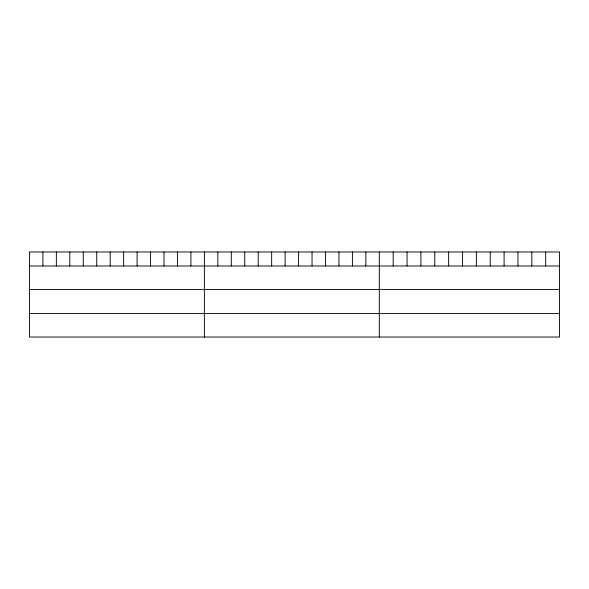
<?xml version="1.0" encoding="UTF-8"?>
<svg xmlns="http://www.w3.org/2000/svg" width="589" height="589" viewBox="0 0 589 589"><rect width="100%" height="100%" fill="white"/><g stroke="black" fill="none" stroke-linecap="round" stroke-linejoin="round"><path stroke-width="0.88" d="M559.55 289.427L559.55 251.967L29.45 251.967L29.45 337.033L559.55 337.033L559.55 289.427L29.45 289.427M29.45 265.985L559.55 265.985M29.45 313.584L559.55 313.584M545.686 251.967L545.686 265.985M531.823 251.967L531.823 265.985M517.959 251.967L517.959 265.985M504.096 251.967L504.096 265.985M490.232 251.967L490.232 265.985M476.368 251.967L476.368 265.985M462.498 251.967L462.498 265.985M448.634 251.967L448.634 265.985M434.77 251.967L434.77 265.985M420.907 251.967L420.907 265.985M407.043 251.967L407.043 265.985M393.18 251.967L393.18 265.985M379.316 251.967L379.316 337.033M365.857 251.967L365.857 265.985M352.406 251.967L352.406 265.985M338.947 251.967L338.947 265.985M325.489 251.967L325.489 265.985M312.037 251.967L312.037 265.985M298.579 251.967L298.579 265.985M285.12 251.967L285.12 265.985M271.662 251.967L271.662 265.985M258.21 251.967L258.21 265.985M244.752 251.967L244.752 265.985M231.293 251.967L231.293 265.985M217.842 251.967L217.842 265.985M204.383 251.967L204.383 337.033M190.924 251.967L190.924 265.985M177.473 251.967L177.473 265.985M164.014 251.967L164.014 265.985M150.556 251.967L150.556 265.985M137.104 251.967L137.104 265.985M123.646 251.967L123.646 265.985M110.187 251.967L110.187 265.985M96.729 251.967L96.729 265.985M83.277 251.967L83.277 265.985M69.819 251.967L69.819 265.985M56.36 251.967L56.36 265.985M42.909 251.967L42.909 265.985"/></g></svg>
